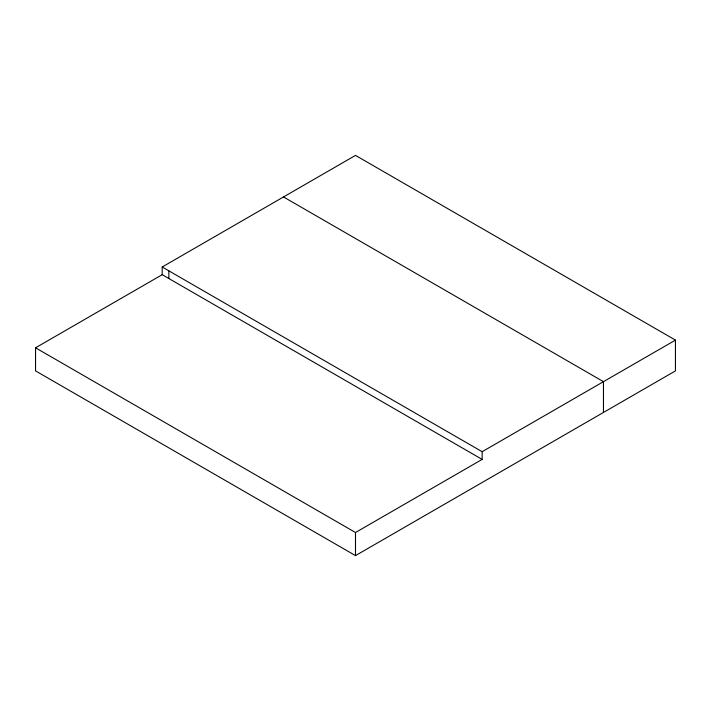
<?xml version="1.0" encoding="UTF-8"?>
<svg xmlns="http://www.w3.org/2000/svg" width="711" height="711" viewBox="0 0 711 711"><rect width="100%" height="100%" fill="white"/><g stroke="black" fill="none" stroke-linecap="round" stroke-linejoin="round"><path stroke-width="1.07" d="M162.197 266.989L355.5 155.389L675.45 340.107L675.45 370.893L355.5 555.611L35.55 370.893L35.55 347.803L162.197 274.686L482.147 459.404L482.147 451.707L162.197 266.989L162.197 274.686M482.147 451.707L675.45 340.107M35.55 347.803L355.5 532.521L482.147 459.404M283.511 196.947L603.461 381.665L603.461 412.46M355.5 532.521L355.5 555.611M168.863 270.838L168.863 278.534"/></g></svg>
